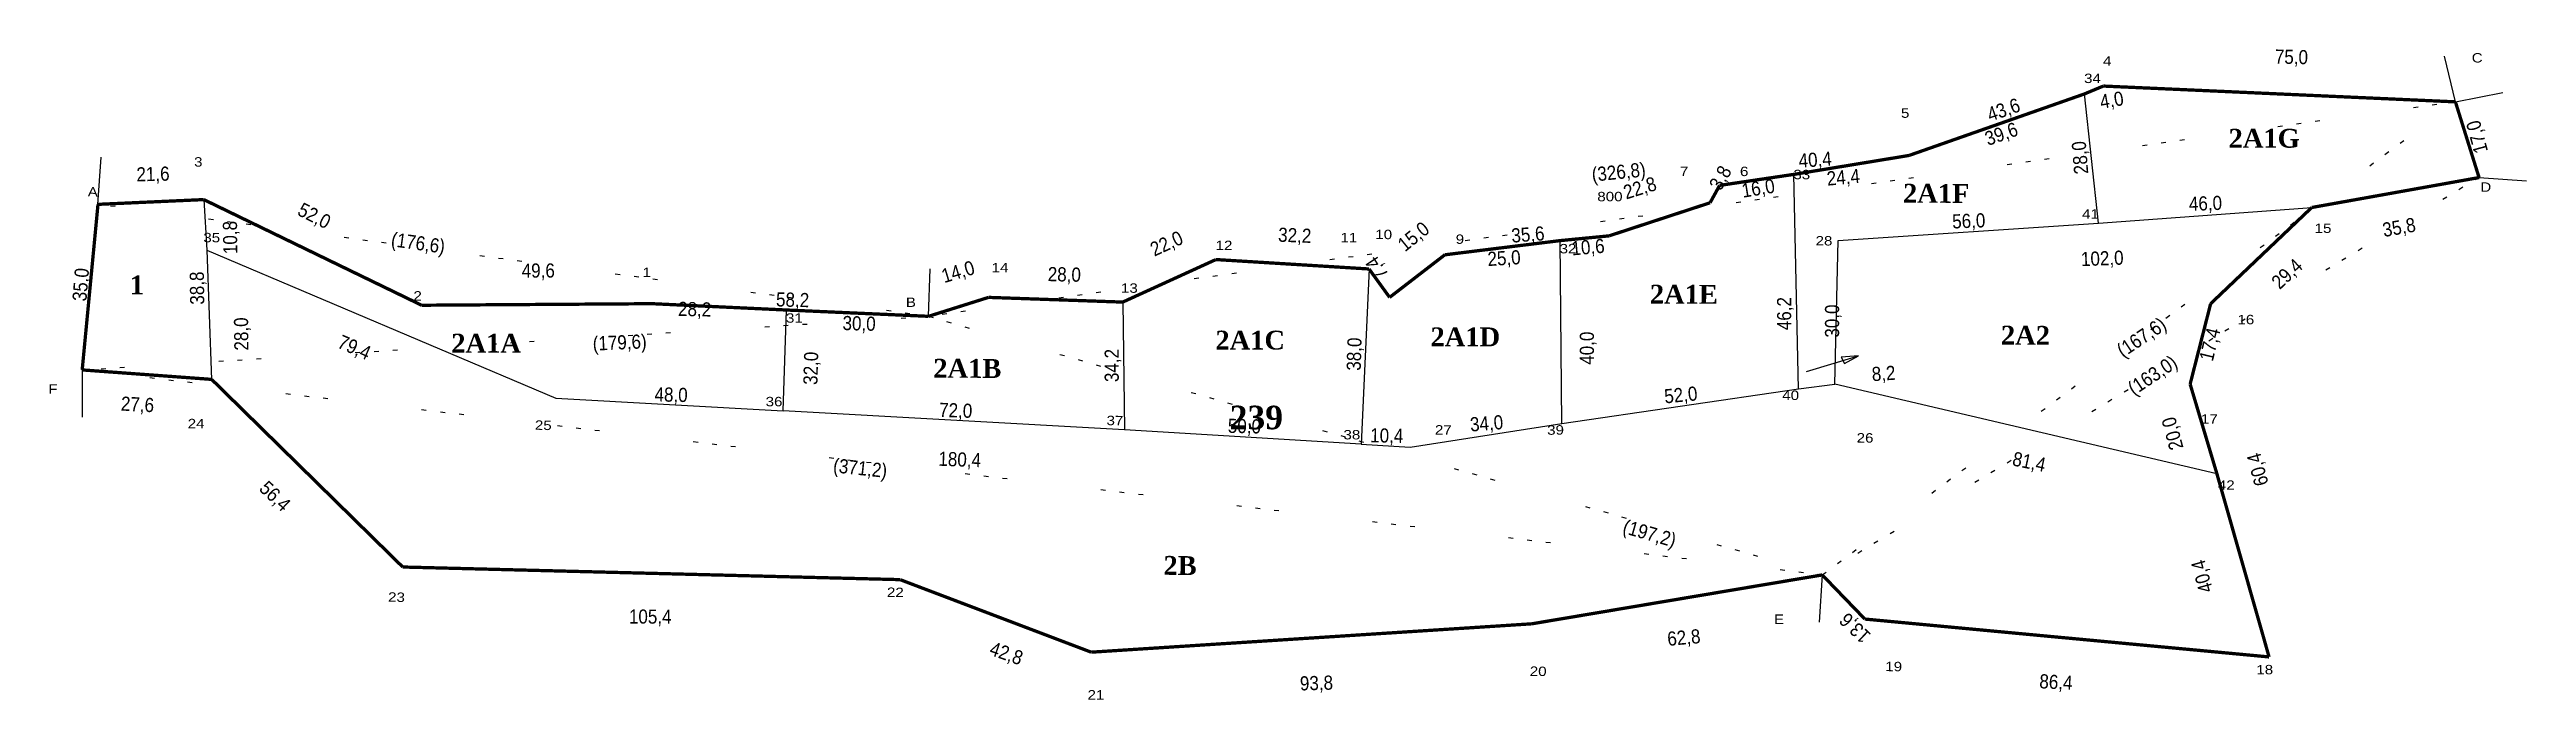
# Model space of a CAD drawing. Header units: metres. Extents: x 134 to 659, y 490 to 628.
import ezdxf
from ezdxf.enums import TextEntityAlignment as Align

# ---------------------------------------------------------------- set-up
doc = ezdxf.new("R2010")
doc.units = ezdxf.units.M
doc.linetypes.add('CHAINLINE', pattern=[29, -10, 1, -3, 1, -3, 1, -10])
doc.layers.add('BOUNDARY', color=1, linetype='Continuous', lineweight=100)
for name, color, linetype in [('BOUNDARY_DIMENSIONS', 220, 'Continuous'), ('CHAIN_LINES', 251, 'CHAINLINE'), ('CHAINLINE_DIMENSIONS', 251, 'Continuous'), ('DIMENSIONS', 200, 'Continuous'), ('SEPARATION_LINE', 7, 'Continuous'), ('STONES', 7, 'Continuous'), ('SUBDIVISION', 130, 'Continuous'), ('SUBDIVISION_LINES', 3, 'Continuous'), ('SURVEY_NUMBER', 1, 'Continuous')]:
    doc.layers.add(name, color=color, linetype=linetype)
doc.styles.add('TIMES_NEW_ROMAN', font='timesbd.ttf')

msp = doc.modelspace()

# ---------------------------------------------------------------- linework, layer by layer
at = {"layer": 'BOUNDARY', "const_width": 0.7}
for points in [[(565.75, 618.64), (569.77, 620.32)], [(569.77, 620.32), (644.42, 616.97)], [(528.59, 605.59), (565.75, 618.64)], [(644.42, 616.97), (649.44, 600.9)], [(504.16, 601.57), (528.59, 605.59)], [(486.41, 595.55), (488.42, 599.23)], [(488.42, 599.23), (504.16, 601.57)], [(649.44, 600.9), (613.96, 594.54)], [(141.27, 560.06), (144.62, 595.21)], [(144.62, 595.21), (167.05, 596.22)], [(167.05, 596.22), (213.24, 573.79)], [(464.99, 588.52), (486.41, 595.55)], [(613.96, 594.54), (592.53, 574.12)], [(454.61, 587.51), (464.99, 588.52)], [(361.88, 574.46), (381.63, 583.49)], [(381.63, 583.49), (414.1, 581.49)], [(418.46, 575.46), (430.17, 584.5)], [(430.17, 584.5), (454.61, 587.51)], [(414.1, 581.49), (418.46, 575.46)], [(213.24, 573.79), (262.12, 574.12)], [(262.12, 574.12), (290.58, 572.78)], [(290.58, 572.78), (320.7, 571.44)], [(320.7, 571.44), (333.43, 575.46)], [(333.43, 575.46), (361.88, 574.46)], [(592.53, 574.12), (588.18, 557.05)], [(168.72, 558.05), (141.27, 560.06)], [(209.23, 518.22), (168.72, 558.05)], [(588.18, 557.05), (593.87, 537.97)], [(593.87, 537.97), (604.92, 499.13)], [(314.68, 515.54), (209.23, 518.22)], [(355.19, 500.14), (314.68, 515.54)], [(510.18, 516.54), (448.58, 506.16)], [(519.22, 507.17), (510.18, 516.54)], [(448.58, 506.16), (355.19, 500.14)], [(604.92, 499.13), (519.22, 507.17)]]:
    msp.add_lwpolyline(points, dxfattribs=at)
at = {"layer": 'CHAIN_LINES', "linetype": 'CHAINLINE'}
for points in [[(644.42, 616.97), (320.7, 571.44)], [(510.18, 516.54), (644.42, 616.97)], [(649.44, 600.9), (510.18, 516.54)], [(320.7, 571.44), (144.62, 595.21)], [(141.27, 560.06), (320.7, 571.44)], [(320.7, 571.44), (510.18, 516.54)], [(510.18, 516.54), (141.27, 560.06)]]:
    msp.add_lwpolyline(points, dxfattribs=at)
at = {"layer": 'SEPARATION_LINE'}
for points in [[(644.42, 616.97), (642.08, 626.68)], [(644.42, 616.97), (654.46, 618.98)], [(144.62, 595.21), (145.29, 605.25)], [(649.44, 600.9), (659.49, 600.23)], [(320.7, 571.44), (321.04, 581.49)], [(141.27, 560.06), (141.27, 550.02)], [(510.18, 516.54), (509.51, 506.5)]]:
    msp.add_lwpolyline(points, dxfattribs=at)
at = {"layer": 'SUBDIVISION_LINES'}
for points in [[(568.76, 591.19), (565.75, 618.64)], [(505.16, 556.04), (504.16, 601.57)], [(167.05, 596.22), (167.72, 585.5)], [(568.76, 591.19), (613.96, 594.54)], [(513.53, 587.51), (568.76, 591.19)], [(167.72, 585.5), (168.72, 558.05)], [(167.72, 585.5), (241.7, 554.04)], [(454.94, 548.68), (454.61, 587.51)], [(512.86, 557.05), (513.53, 587.51)], [(414.1, 581.49), (412.43, 544.33)], [(289.91, 551.36), (290.58, 572.78)], [(361.88, 574.46), (362.22, 547.34)], [(506.83, 559.73), (517.88, 563.07)], [(517.88, 563.07), (514.2, 562.74)], [(514.2, 562.74), (514.87, 561.4)], [(514.87, 561.4), (517.88, 563.07)], [(505.16, 556.04), (512.86, 557.05)], [(593.87, 537.97), (512.86, 557.05)], [(241.7, 554.04), (289.91, 551.36)], [(454.94, 548.68), (505.16, 556.04)], [(362.22, 547.34), (289.91, 551.36)], [(412.43, 544.33), (362.22, 547.34)], [(422.81, 543.66), (454.94, 548.68)], [(412.43, 544.33), (422.81, 543.66)]]:
    msp.add_lwpolyline(points, dxfattribs=at)

# ---------------------------------------------------------------- texts
at = {"layer": 'BOUNDARY_DIMENSIONS', "width": 0.9}
for s, rotation, p in [('75,0', -1.2254, (609.66, 626.52)), ('43,6', 19.179, (548.62, 615.31)), ('17,0', 105.1858, (649, 609.51)), ('40,4', 3.9576, (508.68, 604.71)), ('21,6', 1.5482, (156.28, 601.66)), ('22,8', 17.3824, (471.52, 598.71)), ('3,8', 60.8657, (488.57, 600.84)), ('52,0', -26.8058, (190.5, 592.81)), ('22,0', 24.353, (371.16, 586.91)), ('32,2', -2.2776, (398.35, 588.65)), ('15,0', 38.8678, (423.52, 588.39)), ('35,6', 4.2892, (447.78, 588.83)), ('35,8', 10.0543, (632.47, 590.35)), ('14,0', 16.6543, (326.96, 580.92)), ('7,4', 123.4654, (415.74, 581.57)), ('29,4', 42.9904, (608.71, 580.48)), ('35,0', 85.3645, (140.95, 578.18)), ('49,6', 0.2908, (237.96, 581.16)), ('28,0', -1.2254, (349.5, 580.34)), ('58,2', -1.5482, (291.89, 574.96)), ('17,4', 76.1486, (592.35, 565.49)), ('27,6', -3.0128, (153, 552.75)), ('60,4', 104.9816, (602.48, 538.91)), ('56,4', -43.4792, (182.18, 533.28)), ('105,4', -0.2387, (261.7, 507.7)), ('62,8', 5.0538, (480.84, 503.27)), ('13,6', 136.4943, (517.11, 505.24)), ('42,8', -19.179, (337.22, 499.91)), ('93,8', 1.5911, (402.95, 493.6)), ('86,4', -3.0665, (559.74, 493.81))]:
    msp.add_text(s, height=3, rotation=rotation, dxfattribs=at).set_placement(p, align=Align.MIDDLE_CENTER)
at = {"layer": 'CHAINLINE_DIMENSIONS', "width": 0.9}
for s, rotation, p in [('(326,8)', 5.7106, (467.02, 602.08)), ('(176,6)', -8.1301, (212.5, 587.02)), ('(179,6)', 2.6026, (255.22, 565.9)), ('(167,6)', 33.6901, (577.86, 567)), ('(163,0)', 33.6901, (580.2, 558.95)), ('(371,2)', -6.009, (306.23, 539.23)), ('(197,2)', -15.9454, (473.59, 525.36))]:
    msp.add_text(s, height=3, rotation=rotation, dxfattribs=at).set_placement(p, align=Align.MIDDLE_CENTER)
at = {"layer": 'DIMENSIONS', "width": 0.9}
for s, rotation, p in [('4,0', 9.7998, (571.55, 617.37)), ('39,6', 19.3845, (548.15, 610.18)), ('28,0', 94.6987, (564.82, 605.11)), ('16,0', 9.2004, (496.6, 598.65)), ('24,4', 4.9533, (514.65, 600.97)), ('46,0', 1.8882, (591.43, 595.43)), ('10,8', 90.7957, (172.63, 588.16)), ('56,0', 2.3038, (541.24, 591.71)), ('25,0', 3.4682, (442.72, 583.81)), ('10,6', 4.7942, (460.52, 586.15)), ('102,0', 2.1509, (569.55, 583.75)), ('38,8', 90.7742, (165.61, 577.43)), ('28,2', -1.232, (271.12, 572.96)), ('46,2', 90, (502.1, 572.01)), ('30,0', 90, (512.26, 570.43)), ('28,0', 90.7639, (174.98, 567.69)), ('79,4', -23.4121, (198.99, 564.86)), ('30,0', -1.5566, (305.99, 569.94)), ('40,0', 90, (460.28, 564.68)), ('32,0', 88.4518, (295.74, 560.41)), ('34,2', 90, (359.54, 561)), ('38,0', 88.4306, (410.93, 563.42)), ('8,2', 3.7517, (523.19, 559.32)), ('48,0', -1.2386, (266.13, 554.81)), ('72,0', -1.9306, (326.47, 551.48)), ('52,0', 5.5275, (480.2, 554.77)), ('50,0', -1.259, (387.68, 548.13)), ('10,4', -0.9656, (417.86, 546.13)), ('34,0', 4.4556, (439.02, 548.74)), ('20,0', 105.1858, (584.43, 546.54)), ('180,4', -2.1017, (327.32, 541.06)), ('81,4', -11.7331, (554.06, 540.57)), ('40,4', 105.3215, (590.68, 516.22))]:
    msp.add_text(s, height=3, rotation=rotation, dxfattribs=at).set_placement(p, align=Align.MIDDLE_CENTER)
at = {"layer": 'STONES', "width": 1.2}
for s, p in [('4', (570.61, 625.65)), ('34', (567.48, 621.96)), ('5', (527.76, 614.58)), ('3', (165.89, 604.22)), ('7', (480.9, 602.21)), ('D', (650.86, 598.87)), ('800', (465.17, 596.86)), ('41', (567.06, 593.17)), ('35', (168.74, 588.15)), ('11', (409.81, 588.15)), ('10', (417.21, 588.82)), ('9', (433.36, 587.82)), ('28', (510.55, 587.48)), ('15', (616.36, 590.14)), ('1', (260.99, 580.79)), ('14', (335.87, 581.79)), ('2', (212.39, 575.78)), ('B', (316.97, 574.43)), ('31', (292.26, 571.08)), ('16', (599.99, 570.75)), ('F', (135.06, 556.02)), ('36', (287.95, 553.34)), ('40', (503.49, 554.68)), ('24', (165.43, 548.67)), ('38', (410.46, 546.31)), ('42', (595.84, 535.61)), ('E', (501.03, 507.14)), ('21', (356.2, 491.09))]:
    msp.add_text(s, height=2, dxfattribs=at).set_placement(p, align=Align.MIDDLE_CENTER)
for s, rotation, p in [('C', -0.7848, (649.04, 626.32)), ('A', -1.206, (143.53, 597.86)), ('9', -180, (493.64, 602.21)), ('33', -0.5209, (505.85, 601.54)), ('12', -0.5256, (383.35, 586.5)), ('32', 0.5305, (456.28, 585.81)), ('13', -0.5509, (363.29, 577.44)), ('25', -1.5482, (239.03, 548.32)), ('37', -0.5305, (360.23, 549.32)), ('27', -0.5026, (429.85, 547.33)), ('39', 1.0609, (453.64, 547.31)), ('26', -0.507, (519.26, 545.64)), ('17', -0.5405, (592.26, 549.65)), ('23', -1.5343, (207.91, 511.83)), ('22', -0.971, (313.67, 512.85)), ('20', -0.9963, (449.96, 496.09)), ('19', -0.5509, (525.33, 497.1)), ('18', 0.5563, (604, 496.43))]:
    msp.add_text(s, height=2, rotation=rotation, dxfattribs=at).set_placement(p, align=Align.MIDDLE_CENTER)
at = {"layer": 'SUBDIVISION', "style": 'TIMES_NEW_ROMAN'}
for s, p in [('2A1G', (603.88, 609.24)), ('1', (152.86, 578.11)), ('2A1A', (226.91, 565.74)), ('2A1C', (388.9, 566.39)), ('2A1D', (434.51, 567.08))]:
    msp.add_text(s, height=4, dxfattribs=at).set_placement(p, align=Align.MIDDLE_CENTER)
for s, rotation, p in [('2A1F', -0.247, (534.35, 597.54)), ('2A1E', -0.2438, (480.85, 576.12)), ('2A2', -0.3255, (553.27, 567.42)), ('2A1B', -0.2428, (328.93, 560.39)), ('2B', -0.4982, (374.03, 518.54))]:
    msp.add_text(s, height=4, rotation=rotation, dxfattribs=at).set_placement(p, align=Align.MIDDLE_CENTER)
at = {"layer": 'SURVEY_NUMBER', "style": 'TIMES_NEW_ROMAN'}
msp.add_text('239', height=5, dxfattribs=at).set_placement((390.2, 549.97), align=Align.MIDDLE_CENTER)

doc.saveas('drawing.dxf')
